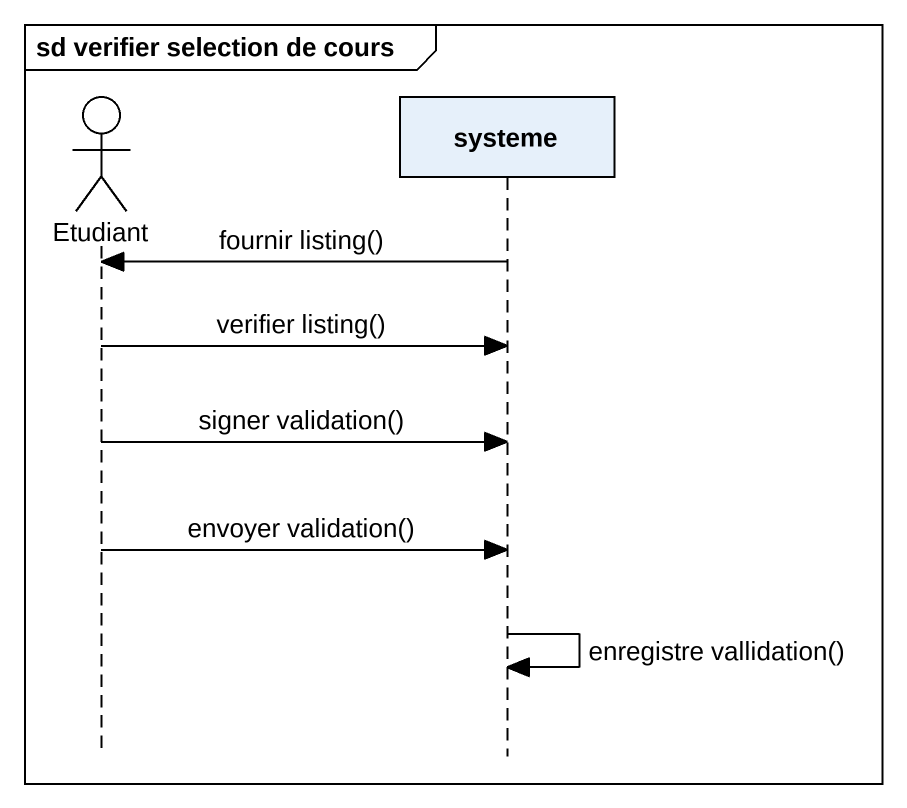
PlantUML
@startuml
mainframe sd verifier selection de cours
hide footbox
actor Etudiant
participant systeme

systeme -> Etudiant : fournir listing()
Etudiant -> systeme : verifier listing()
Etudiant -> systeme : signer validation()
Etudiant -> systeme : envoyer validation()
systeme -> systeme : enregistre vallidation()
@enduml
